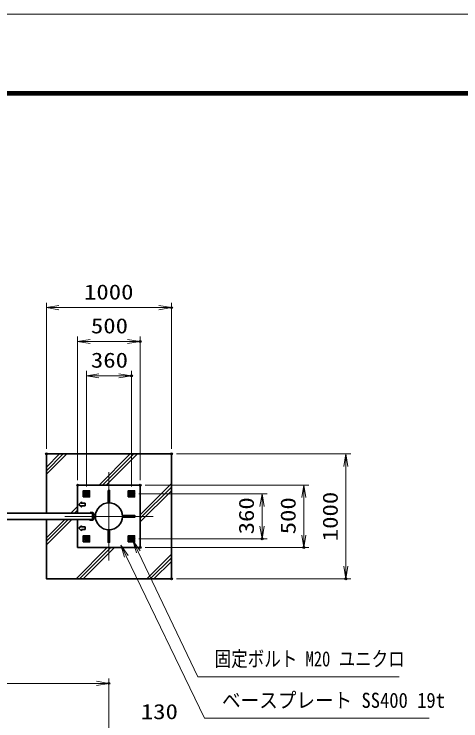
# Model space of a CAD drawing. Units: millimetres at full size. Extents: x -11880 to 11880, y -8400 to 8400.
# Drawn here: x 3117 to 6692, y 2741 to 8400 of the extents above; entities that cross this region are included whole.
import ezdxf
from ezdxf.enums import TextEntityAlignment as Align

# ---------------------------------------------------------------- set-up
doc = ezdxf.new("R2010")
doc.units = ezdxf.units.MM
doc.header["$LTSCALE"] = 30
doc.header["$PDMODE"] = 32
doc.header["$PDSIZE"] = 15
for name, pattern in [('DASHED', [7.5, 6, -1.5]), ('USER1', [18, 12, -1.5, 3, -1.5]), ('USER2', [9, 6, -0.75, 1.5, -0.75])]:
    doc.linetypes.add(name, pattern=pattern)
for name, color, linetype, lineweight in [('0-0_D-TTL', 7, 'Continuous', 18), ('0-1_外形線', 7, 'Continuous', 35), ('0-2_軸線', 200, 'USER1', 15), ('0-3_細線', 2, 'Continuous', 35), ('0-4_寸法線', 4, 'Continuous', 18), ('0-5_0', 7, 'Continuous', 18), ('0-7_隠れ線', 140, 'DASHED', 18), ('0-A_AM_0N', 7, 'Continuous', 50), ('0-B_AM_7N', 6, 'USER2', 18), ('1-2_AM_4N', 4, 'Continuous', 25), ('1-6_ハッチング', 253, 'Continuous', 13)]:
    doc.layers.add(name, color=color, linetype=linetype, lineweight=lineweight)
doc.layers.add('0-6_Defpoints', color=7, linetype='Continuous')
doc.styles.add('ＭＳ ゴシック', font='')
doc.styles.get('ＭＳ ゴシック').set_extended_font_data('MS Gothic')

# ---------------------------------------------------------------- blocks, each defined once
blk = doc.blocks.new('U256')
at = {"layer": '0-A_AM_0N'}
blk.add_lwpolyline([(11183155, 86407472.7), (11183605, 86407212.9), (11184055, 86407472.7), (11184055, 86407992.4), (11183605, 86408252.2), (11183155, 86407992.4)], close=True, dxfattribs=at)
for radius in [450, 259.4]:
    blk.add_circle((11183605, 86407732.5), radius, dxfattribs=at)
at = {"layer": '0-B_AM_7N'}
for p, q in [((11183033.4, 86407732.5), (11184176.6, 86407732.5)), ((11183605, 86408304.1), (11183605, 86407161))]:
    blk.add_line(p, q, dxfattribs=at)
at = {"layer": '1-2_AM_4N'}
blk.add_arc((11183605, 86407732.5), 300, 260, 170, dxfattribs=at)
blk = doc.blocks.new('U257')
at = {"layer": '0-A_AM_0N'}
blk.add_lwpolyline([(11193955, 86407472.7), (11194405, 86407212.9), (11194855, 86407472.7), (11194855, 86407992.4), (11194405, 86408252.2), (11193955, 86407992.4)], close=True, dxfattribs=at)
for radius in [450, 259.4]:
    blk.add_circle((11194405, 86407732.5), radius, dxfattribs=at)
at = {"layer": '0-B_AM_7N'}
for p, q in [((11193833.4, 86407732.5), (11194976.6, 86407732.5)), ((11194405, 86408304.1), (11194405, 86407161))]:
    blk.add_line(p, q, dxfattribs=at)
at = {"layer": '1-2_AM_4N'}
blk.add_arc((11194405, 86407732.5), 300, 260, 170, dxfattribs=at)
blk = doc.blocks.new('U258')
at = {"layer": '0-A_AM_0N'}
blk.add_lwpolyline([(11193955, 86396672.7), (11194405, 86396412.9), (11194855, 86396672.7), (11194855, 86397192.4), (11194405, 86397452.2), (11193955, 86397192.4)], close=True, dxfattribs=at)
for radius in [450, 259.4]:
    blk.add_circle((11194405, 86396932.5), radius, dxfattribs=at)
at = {"layer": '0-B_AM_7N'}
for p, q in [((11193833.4, 86396932.5), (11194976.6, 86396932.5)), ((11194405, 86397504.1), (11194405, 86396361))]:
    blk.add_line(p, q, dxfattribs=at)
at = {"layer": '1-2_AM_4N'}
blk.add_arc((11194405, 86396932.5), 300, 260, 170, dxfattribs=at)
blk = doc.blocks.new('U259')
at = {"layer": '0-A_AM_0N'}
blk.add_lwpolyline([(11183155, 86396672.7), (11183605, 86396412.9), (11184055, 86396672.7), (11184055, 86397192.4), (11183605, 86397452.2), (11183155, 86397192.4)], close=True, dxfattribs=at)
for radius in [450, 259.4]:
    blk.add_circle((11183605, 86396932.5), radius, dxfattribs=at)
at = {"layer": '0-B_AM_7N'}
for p, q in [((11183033.4, 86396932.5), (11184176.6, 86396932.5)), ((11183605, 86397504.1), (11183605, 86396361))]:
    blk.add_line(p, q, dxfattribs=at)
at = {"layer": '1-2_AM_4N'}
blk.add_arc((11183605, 86396932.5), 300, 260, 170, dxfattribs=at)
blk = doc.blocks.new('_Open')
at = {"layer": '0-5_0', "color": 4}
blk.add_line((-30, 5), (0, 0), dxfattribs=at)
blk.add_lwpolyline([(-30, -5), (0, 0), (-30, 0)], dxfattribs=at)
blk = doc.blocks.new('S242')
at = {"layer": '0-4_寸法線'}
for points in [[(11258673.9, 86363796.5), (11210381.1, 86363796.5), (11196059.5, 86393810.1), (11194767.5, 86396517.6)], [(11196510.8, 86394025.4), (11194767.5, 86396517.6), (11195608.2, 86393594.7)]]:
    blk.add_lwpolyline(points, dxfattribs=at)
at = {"layer": '0-4_寸法線', "color": 254, "style": 'ＭＳ ゴシック', "width": 0.8}
blk.add_text('固定ボルト M20 ユニクロ', height=3637, dxfattribs=at).set_placement((11214390.1, 86365197), align=Align.BOTTOM_LEFT)
blk = doc.blocks.new('S243')
at = {"layer": '0-4_寸法線'}
for points in [[(11265917.1, 86353839.4), (11211950.7, 86353839.4), (11193166.9, 86392746.4), (11191862.6, 86395448)], [(11193617.2, 86392963.7), (11191862.6, 86395448), (11192716.6, 86392529)]]:
    blk.add_lwpolyline(points, dxfattribs=at)
at = {"layer": '0-4_寸法線', "color": 254, "style": 'ＭＳ ゴシック', "width": 0.9}
blk.add_text('ベースプレート SS400 19t', height=3637, dxfattribs=at).set_placement((11216150.7, 86355239.9), align=Align.BOTTOM_LEFT)

msp = doc.modelspace()

# ---------------------------------------------------------------- linework, layer by layer
at = {"layer": '0-0_D-TTL'}
for points in [[(-11880, -8400), (11880, -8400), (11880, 8400), (-11880, 8400)], [(-11116.29, 7779.43), (11116.29, 7779.43), (11116.29, -7777.71), (-11116.29, -7777.71)], [(-11109.21, 7772.36), (11109.21, 7772.36), (11109.21, -7770.64), (-11109.21, -7770.64)], [(-11102.14, 7765.29), (11102.14, 7765.29), (11102.14, -7763.57), (-11102.14, -7763.57)], [(-11095.07, 7758.21), (11095.07, 7758.21), (11095.07, -7756.5), (-11095.07, -7756.5)], [(-11088, 7751.14), (11088, 7751.14), (11088, -7749.43), (-11088, -7749.43)]]:
    msp.add_lwpolyline(points, close=True, dxfattribs=at)
at = {"layer": '0-1_外形線'}
for p, q in [((3625.54, 4628.58), (3625.54, 4403.58)), ((4125.54, 4628.58), (3625.54, 4628.58)), ((4125.54, 4128.58), (4125.54, 4628.58)), ((3725.54, 4409.58), (3745.54, 4409.58)), ((3745.54, 4353.58), (3745.54, 4403.58)), ((3751.54, 4403.58), (3751.54, 4353.58)), ((3751.54, 4391.08), (3768.11, 4391.08)), ((3768.11, 4366.08), (3751.54, 4366.08)), ((3625.54, 4353.58), (3625.54, 4128.58)), ((3625.54, 4128.58), (4125.54, 4128.58))]:
    msp.add_line(p, q, dxfattribs=at)
for points in [[(3375.54, 4353.58), (3375.54, 3878.58), (4375.54, 3878.58), (4375.54, 4878.58), (3375.54, 4878.58), (3375.54, 4403.58)], [(3745.54, 4403.58), (3725.54, 4403.58), (3725.54, 4409.58)], [(3745.54, 4347.58), (3725.54, 4347.58), (3725.54, 4353.58), (3745.54, 4353.58)]]:
    msp.add_lwpolyline(points, dxfattribs=at)
for points in [[(3670.54, 4533.58), (3720.54, 4533.58), (3720.54, 4583.58), (3670.54, 4583.58)], [(4030.54, 4533.58), (4080.54, 4533.58), (4080.54, 4583.58), (4030.54, 4583.58)], [(1745.54, 4403.58), (3745.54, 4403.58), (3745.54, 4353.58), (1745.54, 4353.58)], [(3670.54, 4173.58), (3720.54, 4173.58), (3720.54, 4223.58), (3670.54, 4223.58)], [(4030.54, 4173.58), (4080.54, 4173.58), (4080.54, 4223.58), (4030.54, 4223.58)]]:
    msp.add_lwpolyline(points, close=True, dxfattribs=at)
msp.add_circle((3875.54, 4378.58), 108.15, dxfattribs=at)
for centre, start, end in [((3745.54, 4403.58), 0, 90), ((3745.54, 4353.58), 270, 0)]:
    msp.add_arc(centre, 6, start, end, dxfattribs=at)
at = {"layer": '0-2_軸線'}
for p, q in [((3875.54, 4378.58), (3875.54, 4732.14)), ((3875.54, 4378.58), (3521.98, 4378.58)), ((3745.54, 4378.58), (3906.03, 4378.58)), ((3875.54, 4378.58), (4229.09, 4378.58)), ((3875.54, 4378.58), (3875.54, 4025.03))]:
    msp.add_line(p, q, dxfattribs=at)
at = {"layer": '0-3_細線'}
for p, q in [((3869.54, 4586.48), (3869.54, 4486.57)), ((3751.54, 4395.08), (3755.54, 4391.08)), ((3755.54, 4366.08), (3751.54, 4362.08)), ((3655.54, 4303.58), (3635.54, 4283.58)), ((3655.54, 4303.58), (3655.54, 4293.58)), ((3635.54, 4283.58), (3655.54, 4263.58)), ((3655.54, 4293.58), (3685.54, 4293.58)), ((3685.54, 4273.58), (3655.54, 4273.58)), ((3655.54, 4263.58), (3655.54, 4273.58)), ((3685.54, 4293.58), (3685.54, 4273.58))]:
    msp.add_line(p, q, dxfattribs=at)
for points in [[(3869.54, 4586.48), (3881.54, 4586.48), (3881.54, 4486.73)], [(3655.54, 4493.58), (3635.54, 4473.58), (3655.54, 4453.58), (3655.54, 4463.58)], [(3655.54, 4493.58), (3655.54, 4483.58), (3685.54, 4483.58), (3685.54, 4463.58), (3655.54, 4463.58)], [(3983.52, 4384.58), (4083.44, 4384.58), (4083.44, 4372.58), (3983.52, 4372.58)], [(3869.54, 4270.6), (3869.54, 4170.68), (3881.54, 4170.68), (3881.54, 4270.44)]]:
    msp.add_lwpolyline(points, dxfattribs=at)
at = {"layer": '0-4_寸法線'}
for p, q in [((3375.54, 4918.58), (3375.54, 6089.52)), ((4375.54, 4918.58), (4375.54, 6089.52)), ((3375.54, 6049.52), (4375.54, 6049.52)), ((3625.54, 4668.58), (3625.54, 5818.58)), ((3625.54, 5778.58), (4125.54, 5778.58)), ((4125.54, 4668.58), (4125.54, 5818.58)), ((3695.54, 4617.64), (3695.54, 5543.67)), ((3695.54, 5503.67), (4055.54, 5503.67)), ((4055.54, 4617.64), (4055.54, 5543.67)), ((4415.54, 4878.58), (5811.88, 4878.58)), ((5771.88, 4878.58), (5771.88, 3878.58)), ((4165.54, 4628.58), (5474.74, 4628.58)), ((5434.74, 4628.58), (5434.74, 4128.58)), ((4114.59, 4558.58), (5140.88, 4558.58)), ((5100.88, 4558.58), (5100.88, 4198.58)), ((4114.59, 4198.58), (5140.88, 4198.58)), ((4165.54, 4128.58), (5474.74, 4128.58)), ((4415.54, 3878.58), (5811.88, 3878.58)), ((3875.54, 1165.26), (3875.54, 3081.26)), ((-399.46, 3041.26), (3875.54, 3041.26))]:
    msp.add_line(p, q, dxfattribs=at)
at = {"layer": '0-6_Defpoints'}
for p in [(4375.54, 6049.52), (4125.54, 5778.58), (4055.54, 5503.67), (3375.54, 4878.58), (4375.54, 4878.58), (4375.54, 4878.58), (3625.54, 4628.58), (3695.54, 4577.64), (4055.54, 4577.64), (4125.54, 4628.58), (4125.54, 4628.58), (4074.59, 4558.58), (4074.59, 4198.58), (5100.88, 4198.58), (4125.54, 4128.58), (5434.74, 4128.58), (4375.54, 3878.58), (5771.88, 3878.58), (3875.54, 3041.26)]:
    msp.add_point(p, dxfattribs=at)
at = {"layer": '0-7_隠れ線'}
for centre in [(3695.54, 4558.58), (4055.54, 4558.58), (3695.54, 4198.58), (4055.54, 4198.58)]:
    msp.add_circle(centre, 20, dxfattribs=at)
at = {"layer": '1-6_ハッチング'}
for p, q in [((3375.54, 4773.23), (3480.89, 4878.58)), ((3375.54, 4744.23), (3509.89, 4878.58)), ((3375.54, 4715.23), (3538.89, 4878.58)), ((3796.57, 4628.58), (4046.57, 4878.58)), ((3825.57, 4628.58), (4075.57, 4878.58)), ((3854.57, 4628.58), (4104.57, 4878.58)), ((4125.54, 4391.86), (4375.54, 4641.86)), ((4125.54, 4362.86), (4375.54, 4612.86)), ((4125.54, 4333.86), (4375.54, 4583.86)), ((3571.57, 4403.58), (3625.54, 4457.55)), ((3600.57, 4403.58), (3625.54, 4428.55)), ((3375.54, 4207.55), (3521.57, 4353.58)), ((3375.54, 4178.55), (3550.57, 4353.58)), ((3375.54, 4149.55), (3579.57, 4353.58)), ((3612.26, 3878.58), (3862.26, 4128.58)), ((3641.26, 3878.58), (3891.26, 4128.58)), ((3670.26, 3878.58), (3920.26, 4128.58)), ((4177.95, 3878.58), (4375.54, 4076.17)), ((4206.95, 3878.58), (4375.54, 4047.17)), ((4235.95, 3878.58), (4375.54, 4018.17))]:
    msp.add_line(p, q, dxfattribs=at)

# ---------------------------------------------------------------- block references
at = {"layer": '0-4_寸法線', "xscale": 3.333333, "yscale": 3.333333}
for p, rotation in [((3375.54, 6049.52), 180), ((3625.54, 5778.58), 180), ((3695.54, 5503.67), 180), ((5771.88, 4878.58), 90), ((5434.74, 4628.58), 90), ((5100.88, 4558.58), 90), ((5100.88, 4198.58), 270), ((5434.74, 4128.58), 270), ((5771.88, 3878.58), 270)]:
    msp.add_blockref('_Open', p, dxfattribs=dict(at, rotation=rotation))
at = {"layer": '0-4_寸法線'}
for name, p, xscale, yscale in [('_Open', (4375.54, 6049.52), 3.333333, 3.333333), ('_Open', (4125.54, 5778.58), 3.333333, 3.333333), ('_Open', (4055.54, 5503.67), 3.333333, 3.333333), ('S243', (-369091.3, -2875699.17), 0.03333333, 0.03333333), ('S242', (-369091.3, -2875699.17), 0.03333333, 0.03333333), ('_Open', (3875.54, 3041.26), 3.333333, 3.333333)]:
    msp.add_blockref(name, p, dxfattribs=dict(at, xscale=xscale, yscale=yscale))
at = {"layer": '0-A_AM_0N', "xscale": 0.03333333, "yscale": 0.03333333}
for name in ['U256', 'U257', 'U259', 'U258']:
    msp.add_blockref(name, (-369091.3, -2875699.17), dxfattribs=at)

# ---------------------------------------------------------------- texts
at = {"layer": '0-4_寸法線', "color": 254, "style": 'ＭＳ ゴシック', "width": 1.2}
for s, p in [('1000', (3676.34, 6078.2)), ('500', (3731.54, 5807.27)), ('360', (3731.54, 5532.36)), ('130', (4130.87, 2717.94))]:
    msp.add_text(s, height=121.2, dxfattribs=at).set_placement(p, align=Align.BOTTOM_LEFT)
for s, p in [('1000', (5743.19, 4179.38)), ('360', (5072.2, 4234.58)), ('500', (5406.06, 4234.58))]:
    msp.add_text(s, height=121.2, rotation=90, dxfattribs=at).set_placement(p, align=Align.BOTTOM_LEFT)

doc.saveas('drawing.dxf')
